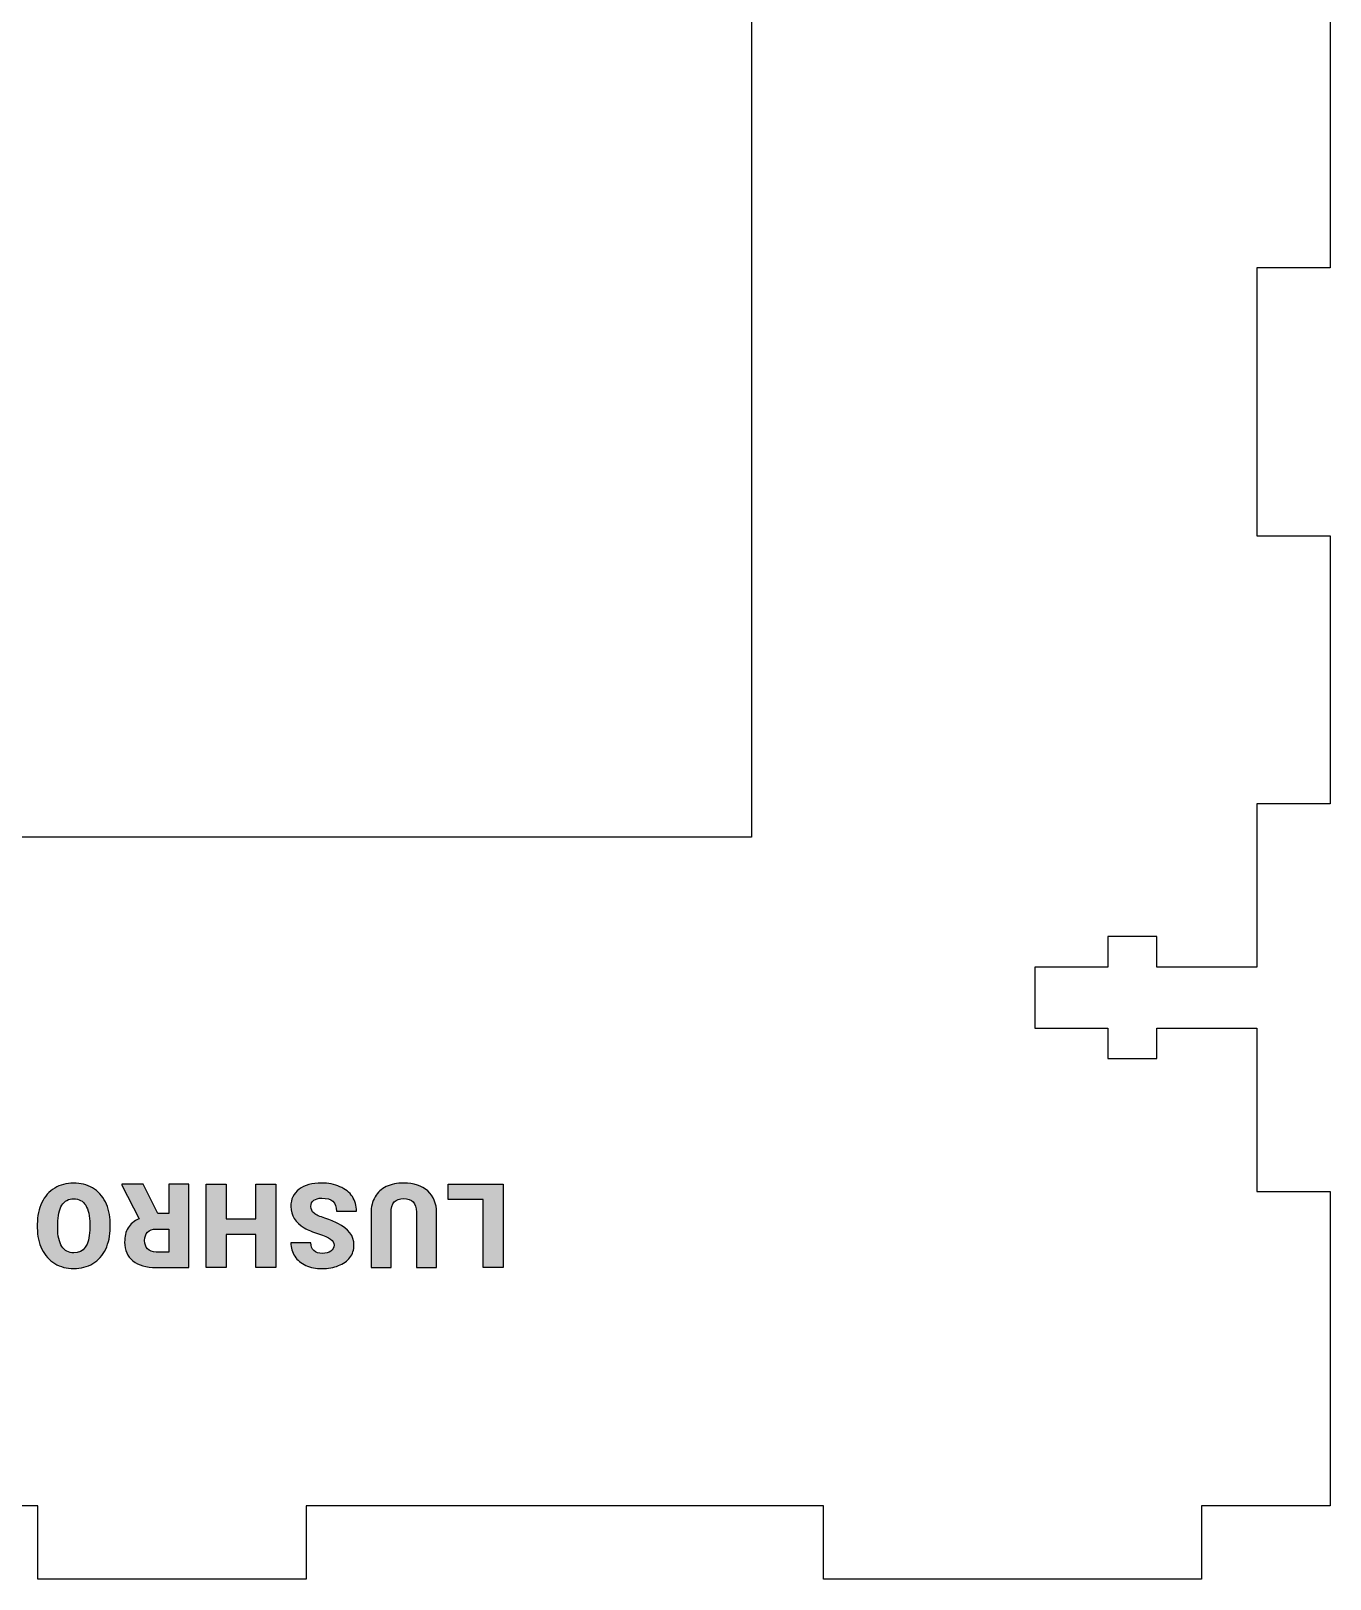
# Model space of a CAD drawing. Header units: millimetres. Extents: x 0 to 730, y -431 to 0.
# Drawn here: x 56.9 to 110.2, y -128.3 to -64.8 of the extents above; entities that cross this region are included whole.
import ezdxf

# ---------------------------------------------------------------- set-up
doc = ezdxf.new("R2010")
doc.units = ezdxf.units.MM
doc.header["$MEASUREMENT"] = 0
doc.layers.add('Laser$Cut', color=5, linetype='Continuous', true_color=0x0000ff)
doc.layers.add('Laser$Etch', color=178, linetype='Continuous', true_color=0x000000)

msp = doc.modelspace()

# ---------------------------------------------------------------- hatches: boundary and pattern name
at = {"layer": 'Laser$Etch', "true_color": 0x000000, "extrusion": (0, 0, -1)}
h = msp.add_hatch(color=178, dxfattribs=at)
h.paths.add_polyline_path([(-57.169, -113.767), (-57.17, -113.705), (-57.172, -113.644), (-57.175, -113.584), (-57.18, -113.524), (-57.187, -113.466), (-57.195, -113.408), (-57.204, -113.352), (-57.215, -113.296), (-57.227, -113.241), (-57.241, -113.187), (-57.256, -113.134), (-57.273, -113.082), (-57.291, -113.031), (-57.311, -112.981), (-57.332, -112.931), (-57.354, -112.883), (-57.378, -112.835), (-57.403, -112.789), (-57.429, -112.745), (-57.457, -112.702), (-57.471, -112.68), (-57.485, -112.66), (-57.5, -112.639), (-57.515, -112.619), (-57.53, -112.599), (-57.546, -112.58), (-57.562, -112.561), (-57.578, -112.542), (-57.595, -112.524), (-57.612, -112.506), (-57.629, -112.488), (-57.647, -112.471), (-57.664, -112.454), (-57.683, -112.438), (-57.701, -112.421), (-57.72, -112.405), (-57.739, -112.39), (-57.758, -112.375), (-57.778, -112.36), (-57.798, -112.345), (-57.818, -112.331), (-57.839, -112.317), (-57.859, -112.304), (-57.881, -112.291), (-57.902, -112.278), (-57.924, -112.265), (-57.945, -112.253), (-57.967, -112.242), (-57.99, -112.231), (-58.012, -112.22), (-58.034, -112.21), (-58.057, -112.2), (-58.08, -112.19), (-58.103, -112.181), (-58.126, -112.172), (-58.15, -112.164), (-58.174, -112.156), (-58.197, -112.149), (-58.221, -112.142), (-58.246, -112.135), (-58.295, -112.123), (-58.344, -112.112), (-58.395, -112.103), (-58.446, -112.096), (-58.498, -112.09), (-58.551, -112.086), (-58.604, -112.084), (-58.658, -112.083), (-58.712, -112.084), (-58.766, -112.086), (-58.818, -112.09), (-58.87, -112.096), (-58.921, -112.103), (-58.971, -112.111), (-59.021, -112.121), (-59.07, -112.133), (-59.118, -112.146), (-59.165, -112.161), (-59.188, -112.169), (-59.211, -112.178), (-59.234, -112.187), (-59.257, -112.196), (-59.28, -112.205), (-59.302, -112.215), (-59.324, -112.226), (-59.346, -112.237), (-59.368, -112.248), (-59.389, -112.259), (-59.411, -112.271), (-59.432, -112.284), (-59.453, -112.296), (-59.474, -112.309), (-59.494, -112.323), (-59.514, -112.336), (-59.534, -112.35), (-59.553, -112.365), (-59.573, -112.38), (-59.592, -112.395), (-59.61, -112.41), (-59.629, -112.426), (-59.647, -112.442), (-59.664, -112.458), (-59.682, -112.475), (-59.699, -112.492), (-59.716, -112.509), (-59.733, -112.527), (-59.749, -112.545), (-59.765, -112.564), (-59.781, -112.582), (-59.796, -112.602), (-59.811, -112.621), (-59.826, -112.641), (-59.855, -112.681), (-59.883, -112.723), (-59.909, -112.766), (-59.934, -112.811), (-59.959, -112.857), (-59.981, -112.904), (-60.003, -112.952), (-60.023, -113.001), (-60.042, -113.05), (-60.059, -113.101), (-60.075, -113.152), (-60.089, -113.204), (-60.103, -113.257), (-60.114, -113.311), (-60.124, -113.366), (-60.133, -113.422), (-60.141, -113.478), (-60.147, -113.536), (-60.152, -113.594), (-60.155, -113.653), (-60.157, -113.713), (-60.157, -113.713), (-60.157, -113.905), (-60.156, -113.968), (-60.154, -114.029), (-60.15, -114.089), (-60.145, -114.149), (-60.139, -114.207), (-60.131, -114.265), (-60.121, -114.322), (-60.111, -114.378), (-60.098, -114.432), (-60.085, -114.486), (-60.07, -114.539), (-60.053, -114.592), (-60.035, -114.643), (-60.016, -114.693), (-59.995, -114.742), (-59.973, -114.791), (-59.949, -114.838), (-59.924, -114.884), (-59.898, -114.928), (-59.885, -114.95), (-59.871, -114.971), (-59.857, -114.993), (-59.842, -115.013), (-59.827, -115.034), (-59.812, -115.054), (-59.797, -115.073), (-59.781, -115.093), (-59.765, -115.112), (-59.749, -115.13), (-59.732, -115.149), (-59.715, -115.167), (-59.698, -115.184), (-59.68, -115.202), (-59.662, -115.219), (-59.644, -115.235), (-59.626, -115.252), (-59.607, -115.268), (-59.588, -115.283), (-59.568, -115.298), (-59.548, -115.313), (-59.528, -115.328), (-59.508, -115.342), (-59.487, -115.356), (-59.466, -115.37), (-59.445, -115.383), (-59.402, -115.408), (-59.38, -115.42), (-59.358, -115.432), (-59.335, -115.443), (-59.313, -115.454), (-59.29, -115.464), (-59.267, -115.474), (-59.244, -115.484), (-59.221, -115.493), (-59.197, -115.502), (-59.174, -115.51), (-59.15, -115.518), (-59.126, -115.526), (-59.102, -115.533), (-59.078, -115.539), (-59.028, -115.552), (-58.978, -115.562), (-58.928, -115.571), (-58.876, -115.579), (-58.824, -115.584), (-58.771, -115.588), (-58.717, -115.591), (-58.663, -115.592), (-58.609, -115.591), (-58.556, -115.588), (-58.503, -115.584), (-58.452, -115.579), (-58.401, -115.571), (-58.351, -115.563), (-58.301, -115.552), (-58.252, -115.54), (-58.228, -115.533), (-58.204, -115.526), (-58.181, -115.519), (-58.157, -115.511), (-58.134, -115.503), (-58.111, -115.494), (-58.088, -115.485), (-58.065, -115.476), (-58.042, -115.466), (-58.02, -115.455), (-57.997, -115.445), (-57.975, -115.434), (-57.953, -115.422), (-57.932, -115.41), (-57.91, -115.398), (-57.889, -115.385), (-57.868, -115.372), (-57.847, -115.359), (-57.826, -115.345), (-57.806, -115.331), (-57.786, -115.316), (-57.767, -115.302), (-57.747, -115.287), (-57.728, -115.271), (-57.709, -115.255), (-57.691, -115.239), (-57.673, -115.223), (-57.655, -115.206), (-57.637, -115.189), (-57.62, -115.171), (-57.603, -115.153), (-57.587, -115.135), (-57.57, -115.117), (-57.554, -115.098), (-57.538, -115.079), (-57.523, -115.059), (-57.508, -115.039), (-57.493, -115.019), (-57.464, -114.977), (-57.436, -114.935), (-57.41, -114.89), (-57.384, -114.845), (-57.36, -114.798), (-57.337, -114.75), (-57.316, -114.701), (-57.296, -114.651), (-57.277, -114.6), (-57.26, -114.549), (-57.245, -114.496), (-57.23, -114.443), (-57.218, -114.389), (-57.207, -114.334), (-57.197, -114.278), (-57.189, -114.221), (-57.182, -114.163), (-57.176, -114.105), (-57.172, -114.045), (-57.17, -113.985), (-57.169, -113.924), (-57.169, -113.924)], flags=0)
h.paths.add_polyline_path([(-58.006, -113.91), (-58.007, -113.973), (-58.009, -114.033), (-58.012, -114.092), (-58.017, -114.149), (-58.023, -114.204), (-58.03, -114.257), (-58.039, -114.308), (-58.049, -114.358), (-58.054, -114.382), (-58.06, -114.405), (-58.066, -114.428), (-58.073, -114.45), (-58.079, -114.472), (-58.087, -114.494), (-58.094, -114.515), (-58.102, -114.536), (-58.11, -114.556), (-58.118, -114.575), (-58.127, -114.594), (-58.136, -114.613), (-58.146, -114.631), (-58.156, -114.649), (-58.166, -114.666), (-58.176, -114.683), (-58.187, -114.699), (-58.198, -114.715), (-58.209, -114.73), (-58.221, -114.745), (-58.233, -114.759), (-58.245, -114.772), (-58.258, -114.786), (-58.27, -114.798), (-58.283, -114.81), (-58.297, -114.822), (-58.31, -114.833), (-58.324, -114.844), (-58.338, -114.854), (-58.353, -114.863), (-58.368, -114.872), (-58.383, -114.881), (-58.398, -114.889), (-58.414, -114.896), (-58.43, -114.903), (-58.446, -114.91), (-58.462, -114.915), (-58.479, -114.921), (-58.496, -114.926), (-58.514, -114.93), (-58.531, -114.934), (-58.549, -114.937), (-58.567, -114.94), (-58.586, -114.942), (-58.605, -114.944), (-58.624, -114.946), (-58.643, -114.946), (-58.663, -114.947), (-58.682, -114.946), (-58.701, -114.946), (-58.72, -114.945), (-58.738, -114.943), (-58.756, -114.941), (-58.774, -114.938), (-58.791, -114.936), (-58.808, -114.932), (-58.825, -114.928), (-58.842, -114.924), (-58.858, -114.919), (-58.874, -114.914), (-58.89, -114.908), (-58.906, -114.902), (-58.921, -114.896), (-58.936, -114.889), (-58.951, -114.881), (-58.965, -114.873), (-58.979, -114.865), (-58.993, -114.856), (-59.006, -114.847), (-59.019, -114.837), (-59.032, -114.827), (-59.045, -114.816), (-59.057, -114.805), (-59.069, -114.793), (-59.081, -114.781), (-59.093, -114.769), (-59.104, -114.756), (-59.115, -114.743), (-59.126, -114.729), (-59.136, -114.714), (-59.146, -114.7), (-59.156, -114.685), (-59.165, -114.669), (-59.175, -114.653), (-59.184, -114.636), (-59.192, -114.619), (-59.201, -114.602), (-59.209, -114.584), (-59.216, -114.565), (-59.224, -114.547), (-59.231, -114.527), (-59.238, -114.508), (-59.245, -114.487), (-59.251, -114.467), (-59.257, -114.446), (-59.263, -114.424), (-59.274, -114.38), (-59.283, -114.334), (-59.292, -114.285), (-59.299, -114.236), (-59.305, -114.184), (-59.31, -114.13), (-59.314, -114.075), (-59.317, -114.018), (-59.317, -114.018), (-59.319, -113.767), (-59.319, -113.705), (-59.317, -113.645), (-59.314, -113.587), (-59.309, -113.531), (-59.303, -113.476), (-59.296, -113.423), (-59.288, -113.372), (-59.278, -113.323), (-59.267, -113.276), (-59.261, -113.253), (-59.254, -113.23), (-59.248, -113.208), (-59.241, -113.187), (-59.233, -113.165), (-59.226, -113.145), (-59.218, -113.124), (-59.21, -113.105), (-59.201, -113.085), (-59.192, -113.066), (-59.183, -113.048), (-59.173, -113.03), (-59.163, -113.012), (-59.153, -112.995), (-59.142, -112.979), (-59.132, -112.963), (-59.12, -112.947), (-59.109, -112.932), (-59.097, -112.918), (-59.085, -112.904), (-59.072, -112.89), (-59.06, -112.877), (-59.047, -112.865), (-59.033, -112.853), (-59.019, -112.842), (-59.005, -112.831), (-58.991, -112.821), (-58.976, -112.811), (-58.961, -112.802), (-58.946, -112.793), (-58.93, -112.785), (-58.914, -112.777), (-58.898, -112.77), (-58.882, -112.764), (-58.865, -112.758), (-58.847, -112.752), (-58.83, -112.747), (-58.812, -112.742), (-58.794, -112.739), (-58.776, -112.735), (-58.757, -112.732), (-58.738, -112.73), (-58.718, -112.728), (-58.698, -112.727), (-58.678, -112.726), (-58.658, -112.726), (-58.639, -112.726), (-58.62, -112.727), (-58.601, -112.728), (-58.582, -112.73), (-58.564, -112.732), (-58.546, -112.735), (-58.528, -112.738), (-58.511, -112.742), (-58.494, -112.747), (-58.477, -112.752), (-58.461, -112.757), (-58.444, -112.763), (-58.428, -112.769), (-58.413, -112.776), (-58.397, -112.784), (-58.382, -112.792), (-58.367, -112.8), (-58.352, -112.81), (-58.338, -112.819), (-58.324, -112.829), (-58.31, -112.84), (-58.297, -112.851), (-58.284, -112.863), (-58.271, -112.875), (-58.258, -112.887), (-58.246, -112.901), (-58.234, -112.914), (-58.222, -112.929), (-58.21, -112.943), (-58.199, -112.959), (-58.188, -112.974), (-58.177, -112.991), (-58.167, -113.007), (-58.157, -113.025), (-58.147, -113.042), (-58.138, -113.061), (-58.129, -113.079), (-58.12, -113.098), (-58.111, -113.118), (-58.103, -113.138), (-58.096, -113.158), (-58.088, -113.179), (-58.081, -113.2), (-58.074, -113.222), (-58.068, -113.244), (-58.061, -113.267), (-58.056, -113.29), (-58.05, -113.314), (-58.04, -113.362), (-58.031, -113.413), (-58.024, -113.465), (-58.018, -113.519), (-58.013, -113.575), (-58.009, -113.632), (-58.007, -113.692), (-58.006, -113.753), (-58.006, -113.753)], flags=0)
h = msp.add_hatch(color=178, dxfattribs=at)
h.paths.add_polyline_path([(-62.117, -113.338), (-62.563, -113.338), (-62.563, -113.338), (-62.563, -112.13), (-62.563, -112.13), (-63.386, -112.13), (-63.386, -112.13), (-63.386, -115.545), (-63.386, -115.545), (-62.042, -115.545), (-61.967, -115.544), (-61.894, -115.54), (-61.824, -115.535), (-61.755, -115.528), (-61.721, -115.523), (-61.688, -115.518), (-61.656, -115.513), (-61.624, -115.507), (-61.592, -115.5), (-61.561, -115.493), (-61.531, -115.485), (-61.501, -115.477), (-61.471, -115.469), (-61.443, -115.459), (-61.414, -115.45), (-61.386, -115.439), (-61.359, -115.429), (-61.332, -115.417), (-61.306, -115.405), (-61.28, -115.393), (-61.255, -115.38), (-61.23, -115.367), (-61.206, -115.353), (-61.182, -115.338), (-61.159, -115.323), (-61.136, -115.308), (-61.114, -115.292), (-61.092, -115.275), (-61.071, -115.258), (-61.051, -115.241), (-61.031, -115.223), (-61.012, -115.204), (-60.994, -115.186), (-60.976, -115.166), (-60.959, -115.147), (-60.943, -115.127), (-60.927, -115.106), (-60.912, -115.085), (-60.897, -115.064), (-60.884, -115.042), (-60.871, -115.02), (-60.858, -114.997), (-60.847, -114.974), (-60.836, -114.95), (-60.825, -114.926), (-60.815, -114.902), (-60.806, -114.877), (-60.798, -114.852), (-60.79, -114.826), (-60.783, -114.8), (-60.777, -114.773), (-60.771, -114.746), (-60.766, -114.718), (-60.762, -114.691), (-60.758, -114.662), (-60.755, -114.633), (-60.753, -114.604), (-60.751, -114.575), (-60.75, -114.544), (-60.75, -114.514), (-60.75, -114.47), (-60.752, -114.427), (-60.755, -114.385), (-60.759, -114.344), (-60.764, -114.303), (-60.77, -114.264), (-60.777, -114.226), (-60.786, -114.188), (-60.791, -114.17), (-60.796, -114.152), (-60.801, -114.134), (-60.806, -114.116), (-60.812, -114.099), (-60.818, -114.082), (-60.824, -114.065), (-60.831, -114.048), (-60.838, -114.032), (-60.845, -114.016), (-60.853, -114), (-60.86, -113.984), (-60.868, -113.969), (-60.877, -113.953), (-60.885, -113.938), (-60.894, -113.924), (-60.903, -113.909), (-60.913, -113.895), (-60.923, -113.88), (-60.933, -113.866), (-60.943, -113.853), (-60.954, -113.839), (-60.965, -113.825), (-60.976, -113.812), (-60.988, -113.799), (-61, -113.786), (-61.013, -113.773), (-61.025, -113.76), (-61.038, -113.748), (-61.052, -113.736), (-61.065, -113.723), (-61.079, -113.711), (-61.093, -113.7), (-61.108, -113.688), (-61.123, -113.677), (-61.138, -113.665), (-61.17, -113.643), (-61.202, -113.622), (-61.236, -113.602), (-61.271, -113.582), (-61.308, -113.562), (-61.346, -113.544), (-61.346, -113.544), (-60.633, -112.165), (-60.633, -112.165), (-60.633, -112.13), (-60.633, -112.13), (-61.514, -112.13), (-61.514, -112.13)], flags=0)
h.paths.add_polyline_path([(-62.563, -113.971), (-62.042, -113.971), (-62.013, -113.971), (-61.999, -113.972), (-61.985, -113.973), (-61.972, -113.974), (-61.958, -113.975), (-61.945, -113.977), (-61.932, -113.979), (-61.919, -113.981), (-61.907, -113.983), (-61.895, -113.986), (-61.883, -113.988), (-61.871, -113.991), (-61.859, -113.995), (-61.848, -113.998), (-61.837, -114.002), (-61.826, -114.006), (-61.815, -114.01), (-61.805, -114.015), (-61.794, -114.019), (-61.784, -114.024), (-61.775, -114.029), (-61.765, -114.035), (-61.756, -114.04), (-61.747, -114.046), (-61.738, -114.052), (-61.729, -114.059), (-61.721, -114.065), (-61.712, -114.072), (-61.704, -114.079), (-61.697, -114.087), (-61.689, -114.094), (-61.682, -114.102), (-61.675, -114.11), (-61.668, -114.118), (-61.661, -114.127), (-61.655, -114.135), (-61.649, -114.144), (-61.643, -114.153), (-61.637, -114.162), (-61.632, -114.172), (-61.627, -114.181), (-61.622, -114.191), (-61.617, -114.201), (-61.612, -114.211), (-61.608, -114.221), (-61.604, -114.232), (-61.6, -114.242), (-61.597, -114.253), (-61.593, -114.264), (-61.59, -114.275), (-61.587, -114.287), (-61.585, -114.298), (-61.582, -114.31), (-61.58, -114.322), (-61.578, -114.334), (-61.576, -114.347), (-61.575, -114.359), (-61.574, -114.372), (-61.573, -114.385), (-61.572, -114.398), (-61.571, -114.412), (-61.571, -114.439), (-61.571, -114.466), (-61.572, -114.479), (-61.573, -114.493), (-61.574, -114.506), (-61.575, -114.518), (-61.576, -114.531), (-61.578, -114.543), (-61.58, -114.556), (-61.582, -114.568), (-61.585, -114.58), (-61.588, -114.591), (-61.59, -114.603), (-61.594, -114.614), (-61.597, -114.625), (-61.601, -114.636), (-61.604, -114.647), (-61.609, -114.657), (-61.613, -114.668), (-61.617, -114.678), (-61.622, -114.688), (-61.627, -114.698), (-61.633, -114.707), (-61.638, -114.717), (-61.644, -114.726), (-61.65, -114.735), (-61.656, -114.744), (-61.662, -114.753), (-61.669, -114.761), (-61.676, -114.77), (-61.683, -114.778), (-61.69, -114.786), (-61.698, -114.793), (-61.706, -114.801), (-61.714, -114.808), (-61.722, -114.815), (-61.73, -114.822), (-61.739, -114.828), (-61.748, -114.835), (-61.757, -114.841), (-61.767, -114.846), (-61.776, -114.852), (-61.786, -114.857), (-61.796, -114.862), (-61.806, -114.867), (-61.817, -114.872), (-61.827, -114.876), (-61.838, -114.88), (-61.849, -114.884), (-61.861, -114.887), (-61.872, -114.891), (-61.884, -114.894), (-61.896, -114.897), (-61.908, -114.899), (-61.92, -114.901), (-61.933, -114.904), (-61.946, -114.905), (-61.959, -114.907), (-61.972, -114.908), (-61.986, -114.909), (-62, -114.91), (-62.014, -114.911), (-62.028, -114.911), (-62.042, -114.911), (-62.042, -114.911), (-62.563, -114.911), (-62.563, -114.911)], flags=0)
for points in [[(-64.099, -112.13), (-64.917, -112.13), (-64.917, -113.556), (-66.13, -113.556), (-66.13, -112.13), (-66.953, -112.13), (-66.953, -115.545), (-66.13, -115.545), (-66.13, -114.189), (-64.917, -114.189), (-64.917, -115.545), (-64.099, -115.545)], [(-68.391, -113.038), (-68.391, -113.049), (-68.391, -113.06), (-68.392, -113.071), (-68.393, -113.081), (-68.394, -113.092), (-68.395, -113.103), (-68.397, -113.113), (-68.399, -113.123), (-68.401, -113.133), (-68.403, -113.143), (-68.406, -113.152), (-68.409, -113.162), (-68.412, -113.171), (-68.415, -113.18), (-68.419, -113.189), (-68.423, -113.198), (-68.427, -113.207), (-68.431, -113.216), (-68.436, -113.224), (-68.441, -113.232), (-68.446, -113.24), (-68.451, -113.248), (-68.457, -113.256), (-68.463, -113.264), (-68.469, -113.271), (-68.475, -113.278), (-68.482, -113.286), (-68.489, -113.293), (-68.496, -113.299), (-68.503, -113.306), (-68.511, -113.313), (-68.518, -113.319), (-68.527, -113.325), (-68.535, -113.332), (-68.544, -113.338), (-68.553, -113.344), (-68.573, -113.357), (-68.594, -113.37), (-68.617, -113.383), (-68.642, -113.396), (-68.667, -113.409), (-68.695, -113.422), (-68.723, -113.435), (-68.754, -113.448), (-68.819, -113.474), (-68.89, -113.501), (-68.968, -113.528), (-69.121, -113.581), (-69.26, -113.634), (-69.323, -113.66), (-69.384, -113.686), (-69.44, -113.711), (-69.493, -113.736), (-69.534, -113.757), (-69.573, -113.778), (-69.612, -113.8), (-69.649, -113.822), (-69.684, -113.844), (-69.719, -113.867), (-69.752, -113.891), (-69.783, -113.915), (-69.814, -113.939), (-69.843, -113.964), (-69.871, -113.989), (-69.897, -114.015), (-69.923, -114.042), (-69.935, -114.055), (-69.947, -114.068), (-69.958, -114.082), (-69.969, -114.096), (-69.98, -114.11), (-69.991, -114.123), (-70.001, -114.138), (-70.011, -114.152), (-70.02, -114.166), (-70.03, -114.18), (-70.039, -114.195), (-70.047, -114.21), (-70.055, -114.224), (-70.063, -114.239), (-70.071, -114.254), (-70.078, -114.269), (-70.085, -114.285), (-70.092, -114.3), (-70.098, -114.315), (-70.104, -114.331), (-70.11, -114.347), (-70.115, -114.363), (-70.12, -114.379), (-70.125, -114.395), (-70.129, -114.411), (-70.133, -114.427), (-70.137, -114.444), (-70.14, -114.46), (-70.144, -114.477), (-70.146, -114.494), (-70.149, -114.511), (-70.151, -114.528), (-70.153, -114.545), (-70.154, -114.562), (-70.155, -114.579), (-70.156, -114.597), (-70.157, -114.615), (-70.157, -114.632), (-70.157, -114.65), (-70.156, -114.668), (-70.155, -114.685), (-70.154, -114.702), (-70.153, -114.719), (-70.151, -114.736), (-70.149, -114.753), (-70.146, -114.77), (-70.144, -114.787), (-70.141, -114.803), (-70.137, -114.82), (-70.133, -114.836), (-70.129, -114.852), (-70.125, -114.868), (-70.12, -114.884), (-70.115, -114.9), (-70.11, -114.915), (-70.104, -114.931), (-70.098, -114.946), (-70.092, -114.961), (-70.085, -114.976), (-70.079, -114.991), (-70.071, -115.006), (-70.064, -115.021), (-70.056, -115.035), (-70.048, -115.049), (-70.039, -115.064), (-70.03, -115.078), (-70.021, -115.092), (-70.011, -115.106), (-70.001, -115.119), (-69.991, -115.133), (-69.981, -115.147), (-69.97, -115.16), (-69.959, -115.173), (-69.948, -115.186), (-69.936, -115.199), (-69.924, -115.211), (-69.912, -115.223), (-69.9, -115.236), (-69.887, -115.248), (-69.875, -115.259), (-69.861, -115.271), (-69.848, -115.282), (-69.834, -115.294), (-69.82, -115.305), (-69.792, -115.326), (-69.762, -115.347), (-69.731, -115.367), (-69.699, -115.386), (-69.666, -115.404), (-69.632, -115.422), (-69.597, -115.439), (-69.561, -115.455), (-69.523, -115.471), (-69.485, -115.485), (-69.447, -115.499), (-69.407, -115.512), (-69.367, -115.524), (-69.327, -115.535), (-69.286, -115.544), (-69.244, -115.553), (-69.202, -115.561), (-69.159, -115.569), (-69.116, -115.575), (-69.072, -115.58), (-69.027, -115.584), (-68.982, -115.587), (-68.936, -115.59), (-68.89, -115.591), (-68.843, -115.592), (-68.798, -115.591), (-68.752, -115.59), (-68.708, -115.587), (-68.664, -115.583), (-68.621, -115.579), (-68.578, -115.573), (-68.536, -115.566), (-68.494, -115.559), (-68.453, -115.55), (-68.413, -115.54), (-68.373, -115.53), (-68.334, -115.518), (-68.295, -115.505), (-68.257, -115.491), (-68.22, -115.476), (-68.183, -115.46), (-68.147, -115.443), (-68.112, -115.426), (-68.078, -115.407), (-68.045, -115.388), (-68.013, -115.367), (-67.982, -115.346), (-67.967, -115.335), (-67.953, -115.324), (-67.938, -115.313), (-67.924, -115.301), (-67.91, -115.289), (-67.896, -115.277), (-67.882, -115.265), (-67.869, -115.253), (-67.856, -115.24), (-67.843, -115.227), (-67.831, -115.214), (-67.818, -115.201), (-67.806, -115.187), (-67.795, -115.173), (-67.783, -115.159), (-67.772, -115.145), (-67.761, -115.131), (-67.75, -115.116), (-67.74, -115.101), (-67.729, -115.086), (-67.719, -115.071), (-67.71, -115.056), (-67.7, -115.04), (-67.691, -115.024), (-67.683, -115.009), (-67.674, -114.993), (-67.666, -114.977), (-67.658, -114.96), (-67.651, -114.944), (-67.644, -114.928), (-67.637, -114.911), (-67.631, -114.894), (-67.624, -114.878), (-67.619, -114.861), (-67.613, -114.843), (-67.608, -114.826), (-67.603, -114.809), (-67.598, -114.791), (-67.594, -114.774), (-67.59, -114.756), (-67.587, -114.738), (-67.583, -114.72), (-67.58, -114.702), (-67.578, -114.683), (-67.575, -114.665), (-67.573, -114.646), (-67.57, -114.608), (-67.568, -114.57), (-67.567, -114.532), (-67.567, -114.532), (-68.388, -114.532), (-68.388, -114.544), (-68.389, -114.557), (-68.389, -114.57), (-68.39, -114.582), (-68.391, -114.595), (-68.393, -114.607), (-68.394, -114.618), (-68.396, -114.63), (-68.398, -114.642), (-68.401, -114.653), (-68.403, -114.664), (-68.406, -114.675), (-68.409, -114.686), (-68.413, -114.696), (-68.416, -114.707), (-68.42, -114.717), (-68.424, -114.727), (-68.429, -114.737), (-68.433, -114.746), (-68.438, -114.756), (-68.443, -114.765), (-68.449, -114.774), (-68.454, -114.783), (-68.46, -114.792), (-68.466, -114.8), (-68.473, -114.809), (-68.479, -114.817), (-68.486, -114.825), (-68.493, -114.833), (-68.501, -114.84), (-68.508, -114.848), (-68.516, -114.855), (-68.524, -114.862), (-68.532, -114.869), (-68.541, -114.876), (-68.549, -114.882), (-68.558, -114.888), (-68.567, -114.894), (-68.576, -114.9), (-68.586, -114.905), (-68.595, -114.911), (-68.605, -114.916), (-68.615, -114.921), (-68.625, -114.925), (-68.635, -114.93), (-68.645, -114.934), (-68.656, -114.938), (-68.666, -114.941), (-68.677, -114.945), (-68.688, -114.948), (-68.7, -114.951), (-68.711, -114.954), (-68.723, -114.957), (-68.735, -114.959), (-68.746, -114.961), (-68.759, -114.963), (-68.771, -114.965), (-68.783, -114.966), (-68.796, -114.967), (-68.809, -114.968), (-68.822, -114.969), (-68.835, -114.97), (-68.862, -114.97), (-68.889, -114.97), (-68.916, -114.969), (-68.942, -114.967), (-68.967, -114.964), (-68.991, -114.961), (-69.003, -114.959), (-69.014, -114.956), (-69.026, -114.954), (-69.037, -114.951), (-69.048, -114.949), (-69.059, -114.946), (-69.07, -114.943), (-69.081, -114.939), (-69.091, -114.936), (-69.101, -114.932), (-69.112, -114.928), (-69.121, -114.924), (-69.131, -114.92), (-69.141, -114.915), (-69.15, -114.911), (-69.159, -114.906), (-69.168, -114.901), (-69.177, -114.896), (-69.186, -114.89), (-69.194, -114.885), (-69.202, -114.879), (-69.21, -114.873), (-69.218, -114.867), (-69.226, -114.86), (-69.233, -114.854), (-69.24, -114.848), (-69.247, -114.841), (-69.254, -114.834), (-69.26, -114.828), (-69.266, -114.821), (-69.272, -114.814), (-69.278, -114.807), (-69.283, -114.8), (-69.288, -114.792), (-69.293, -114.785), (-69.298, -114.778), (-69.302, -114.77), (-69.306, -114.762), (-69.31, -114.755), (-69.314, -114.747), (-69.317, -114.739), (-69.32, -114.731), (-69.323, -114.722), (-69.326, -114.714), (-69.328, -114.706), (-69.33, -114.697), (-69.332, -114.689), (-69.334, -114.68), (-69.335, -114.671), (-69.336, -114.662), (-69.337, -114.653), (-69.338, -114.644), (-69.338, -114.635), (-69.338, -114.625), (-69.338, -114.617), (-69.338, -114.609), (-69.337, -114.601), (-69.336, -114.593), (-69.335, -114.585), (-69.333, -114.577), (-69.331, -114.569), (-69.329, -114.561), (-69.327, -114.553), (-69.324, -114.546), (-69.322, -114.538), (-69.318, -114.53), (-69.315, -114.523), (-69.311, -114.515), (-69.307, -114.508), (-69.303, -114.5), (-69.298, -114.493), (-69.294, -114.485), (-69.289, -114.478), (-69.283, -114.471), (-69.278, -114.464), (-69.272, -114.456), (-69.265, -114.449), (-69.259, -114.442), (-69.252, -114.435), (-69.245, -114.428), (-69.238, -114.421), (-69.23, -114.414), (-69.223, -114.408), (-69.214, -114.401), (-69.206, -114.394), (-69.197, -114.387), (-69.188, -114.381), (-69.179, -114.374), (-69.169, -114.367), (-69.159, -114.361), (-69.137, -114.347), (-69.114, -114.334), (-69.089, -114.32), (-69.062, -114.306), (-69.033, -114.293), (-69.003, -114.279), (-68.938, -114.251), (-68.866, -114.223), (-68.788, -114.195), (-68.703, -114.167), (-68.616, -114.138), (-68.533, -114.109), (-68.455, -114.079), (-68.38, -114.049), (-68.309, -114.018), (-68.243, -113.986), (-68.18, -113.954), (-68.15, -113.938), (-68.121, -113.922), (-68.087, -113.902), (-68.054, -113.881), (-68.022, -113.86), (-67.991, -113.838), (-67.962, -113.816), (-67.933, -113.794), (-67.905, -113.771), (-67.879, -113.747), (-67.853, -113.723), (-67.829, -113.699), (-67.806, -113.674), (-67.784, -113.649), (-67.763, -113.623), (-67.743, -113.597), (-67.733, -113.583), (-67.724, -113.57), (-67.715, -113.556), (-67.706, -113.542), (-67.697, -113.529), (-67.689, -113.515), (-67.681, -113.501), (-67.673, -113.487), (-67.666, -113.472), (-67.659, -113.458), (-67.652, -113.443), (-67.645, -113.429), (-67.639, -113.414), (-67.633, -113.399), (-67.627, -113.384), (-67.622, -113.369), (-67.616, -113.354), (-67.611, -113.339), (-67.607, -113.323), (-67.602, -113.307), (-67.598, -113.292), (-67.594, -113.276), (-67.59, -113.26), (-67.587, -113.244), (-67.581, -113.212), (-67.576, -113.179), (-67.572, -113.145), (-67.57, -113.111), (-67.568, -113.077), (-67.567, -113.042), (-67.568, -113.014), (-67.569, -112.987), (-67.57, -112.96), (-67.573, -112.933), (-67.576, -112.907), (-67.579, -112.881), (-67.584, -112.855), (-67.589, -112.83), (-67.594, -112.806), (-67.6, -112.781), (-67.607, -112.757), (-67.615, -112.733), (-67.623, -112.71), (-67.632, -112.687), (-67.642, -112.665), (-67.652, -112.642), (-67.663, -112.621), (-67.674, -112.599), (-67.687, -112.578), (-67.699, -112.557), (-67.713, -112.537), (-67.727, -112.517), (-67.742, -112.498), (-67.757, -112.479), (-67.774, -112.46), (-67.79, -112.441), (-67.808, -112.423), (-67.826, -112.406), (-67.845, -112.388), (-67.864, -112.371), (-67.884, -112.355), (-67.905, -112.339), (-67.927, -112.323), (-67.948, -112.308), (-67.971, -112.293), (-67.994, -112.279), (-68.017, -112.265), (-68.041, -112.252), (-68.065, -112.239), (-68.09, -112.227), (-68.115, -112.215), (-68.141, -112.204), (-68.167, -112.193), (-68.194, -112.183), (-68.221, -112.173), (-68.249, -112.164), (-68.277, -112.155), (-68.306, -112.147), (-68.335, -112.139), (-68.365, -112.132), (-68.395, -112.125), (-68.425, -112.119), (-68.457, -112.113), (-68.488, -112.108), (-68.553, -112.099), (-68.62, -112.092), (-68.688, -112.087), (-68.759, -112.084), (-68.832, -112.083), (-68.883, -112.084), (-68.934, -112.085), (-68.984, -112.088), (-69.034, -112.092), (-69.083, -112.098), (-69.132, -112.104), (-69.18, -112.112), (-69.227, -112.12), (-69.274, -112.13), (-69.32, -112.141), (-69.365, -112.153), (-69.41, -112.167), (-69.454, -112.181), (-69.498, -112.197), (-69.541, -112.214), (-69.583, -112.232), (-69.625, -112.251), (-69.665, -112.271), (-69.704, -112.292), (-69.741, -112.313), (-69.777, -112.336), (-69.812, -112.359), (-69.829, -112.371), (-69.846, -112.383), (-69.862, -112.396), (-69.878, -112.409), (-69.894, -112.421), (-69.909, -112.434), (-69.924, -112.448), (-69.939, -112.461), (-69.953, -112.475), (-69.967, -112.489), (-69.981, -112.503), (-69.994, -112.517), (-70.008, -112.532), (-70.02, -112.547), (-70.033, -112.562), (-70.045, -112.577), (-70.056, -112.592), (-70.068, -112.608), (-70.079, -112.624), (-70.09, -112.64), (-70.1, -112.656), (-70.11, -112.673), (-70.12, -112.689), (-70.13, -112.706), (-70.139, -112.723), (-70.148, -112.74), (-70.156, -112.757), (-70.164, -112.775), (-70.172, -112.792), (-70.179, -112.81), (-70.187, -112.828), (-70.193, -112.845), (-70.2, -112.864), (-70.206, -112.882), (-70.212, -112.9), (-70.217, -112.919), (-70.222, -112.938), (-70.227, -112.956), (-70.232, -112.975), (-70.236, -112.995), (-70.24, -113.014), (-70.243, -113.034), (-70.246, -113.053), (-70.249, -113.073), (-70.254, -113.113), (-70.257, -113.154), (-70.259, -113.195), (-70.26, -113.237), (-70.26, -113.237), (-69.434, -113.237), (-69.434, -113.203), (-69.433, -113.187), (-69.432, -113.171), (-69.431, -113.155), (-69.429, -113.139), (-69.428, -113.124), (-69.425, -113.109), (-69.423, -113.094), (-69.42, -113.079), (-69.418, -113.065), (-69.414, -113.051), (-69.411, -113.038), (-69.407, -113.024), (-69.403, -113.011), (-69.399, -112.999), (-69.394, -112.986), (-69.389, -112.974), (-69.384, -112.962), (-69.379, -112.95), (-69.373, -112.939), (-69.367, -112.928), (-69.361, -112.917), (-69.354, -112.906), (-69.348, -112.896), (-69.341, -112.886), (-69.333, -112.877), (-69.326, -112.867), (-69.318, -112.858), (-69.31, -112.849), (-69.301, -112.841), (-69.292, -112.832), (-69.283, -112.824), (-69.274, -112.817), (-69.264, -112.809), (-69.254, -112.802), (-69.244, -112.795), (-69.233, -112.788), (-69.222, -112.782), (-69.21, -112.775), (-69.199, -112.769), (-69.186, -112.764), (-69.174, -112.758), (-69.161, -112.753), (-69.148, -112.748), (-69.134, -112.743), (-69.121, -112.739), (-69.106, -112.735), (-69.092, -112.731), (-69.077, -112.727), (-69.062, -112.724), (-69.046, -112.72), (-69.03, -112.718), (-69.014, -112.715), (-68.997, -112.712), (-68.98, -112.71), (-68.945, -112.707), (-68.909, -112.704), (-68.871, -112.703), (-68.832, -112.702), (-68.806, -112.703), (-68.782, -112.704), (-68.758, -112.705), (-68.735, -112.708), (-68.712, -112.711), (-68.701, -112.713), (-68.691, -112.715), (-68.68, -112.717), (-68.669, -112.719), (-68.659, -112.721), (-68.649, -112.724), (-68.639, -112.727), (-68.629, -112.73), (-68.619, -112.733), (-68.61, -112.737), (-68.601, -112.74), (-68.592, -112.744), (-68.583, -112.748), (-68.574, -112.752), (-68.565, -112.756), (-68.557, -112.76), (-68.548, -112.765), (-68.54, -112.77), (-68.532, -112.774), (-68.524, -112.779), (-68.517, -112.785), (-68.509, -112.79), (-68.502, -112.796), (-68.495, -112.801), (-68.488, -112.807), (-68.481, -112.813), (-68.475, -112.819), (-68.469, -112.826), (-68.463, -112.832), (-68.457, -112.839), (-68.452, -112.845), (-68.447, -112.852), (-68.442, -112.859), (-68.437, -112.866), (-68.432, -112.873), (-68.428, -112.881), (-68.424, -112.888), (-68.42, -112.896), (-68.417, -112.904), (-68.413, -112.912), (-68.41, -112.92), (-68.407, -112.928), (-68.405, -112.936), (-68.402, -112.945), (-68.4, -112.954), (-68.398, -112.962), (-68.396, -112.971), (-68.395, -112.98), (-68.394, -112.989), (-68.392, -112.999), (-68.392, -113.008), (-68.391, -113.018), (-68.391, -113.028)], [(-70.858, -115.545), (-70.858, -113.31), (-70.858, -113.263), (-70.86, -113.216), (-70.863, -113.171), (-70.868, -113.126), (-70.873, -113.082), (-70.88, -113.039), (-70.889, -112.997), (-70.898, -112.955), (-70.909, -112.914), (-70.921, -112.875), (-70.927, -112.855), (-70.934, -112.835), (-70.941, -112.816), (-70.949, -112.797), (-70.956, -112.778), (-70.965, -112.76), (-70.973, -112.741), (-70.982, -112.723), (-70.991, -112.705), (-71, -112.687), (-71.01, -112.669), (-71.02, -112.652), (-71.03, -112.635), (-71.04, -112.618), (-71.051, -112.601), (-71.062, -112.584), (-71.074, -112.568), (-71.085, -112.552), (-71.097, -112.537), (-71.109, -112.521), (-71.122, -112.506), (-71.134, -112.491), (-71.147, -112.476), (-71.161, -112.462), (-71.174, -112.448), (-71.188, -112.434), (-71.202, -112.42), (-71.217, -112.407), (-71.231, -112.394), (-71.246, -112.381), (-71.261, -112.368), (-71.277, -112.356), (-71.293, -112.344), (-71.309, -112.332), (-71.325, -112.321), (-71.341, -112.309), (-71.358, -112.298), (-71.375, -112.288), (-71.393, -112.277), (-71.41, -112.267), (-71.447, -112.247), (-71.484, -112.228), (-71.522, -112.211), (-71.561, -112.194), (-71.601, -112.179), (-71.642, -112.165), (-71.684, -112.152), (-71.726, -112.14), (-71.77, -112.129), (-71.814, -112.119), (-71.859, -112.111), (-71.905, -112.103), (-71.952, -112.097), (-72, -112.092), (-72.048, -112.088), (-72.098, -112.085), (-72.148, -112.084), (-72.199, -112.083), (-72.276, -112.084), (-72.314, -112.086), (-72.351, -112.088), (-72.388, -112.091), (-72.424, -112.094), (-72.459, -112.098), (-72.495, -112.103), (-72.529, -112.109), (-72.563, -112.115), (-72.597, -112.121), (-72.63, -112.129), (-72.662, -112.136), (-72.694, -112.145), (-72.726, -112.154), (-72.757, -112.164), (-72.787, -112.174), (-72.817, -112.185), (-72.847, -112.197), (-72.875, -112.209), (-72.904, -112.222), (-72.932, -112.236), (-72.959, -112.25), (-72.986, -112.265), (-73.012, -112.281), (-73.038, -112.297), (-73.063, -112.313), (-73.088, -112.331), (-73.112, -112.349), (-73.136, -112.367), (-73.159, -112.387), (-73.182, -112.407), (-73.204, -112.427), (-73.225, -112.448), (-73.246, -112.469), (-73.266, -112.491), (-73.285, -112.514), (-73.304, -112.536), (-73.322, -112.56), (-73.339, -112.583), (-73.356, -112.608), (-73.372, -112.632), (-73.387, -112.657), (-73.402, -112.683), (-73.415, -112.709), (-73.429, -112.736), (-73.441, -112.763), (-73.453, -112.79), (-73.464, -112.818), (-73.474, -112.846), (-73.484, -112.875), (-73.493, -112.905), (-73.501, -112.934), (-73.509, -112.965), (-73.516, -112.995), (-73.522, -113.027), (-73.528, -113.058), (-73.533, -113.091), (-73.537, -113.123), (-73.54, -113.156), (-73.543, -113.19), (-73.545, -113.224), (-73.547, -113.258), (-73.548, -113.293), (-73.548, -113.293), (-73.548, -115.545), (-73.548, -115.545), (-72.72, -115.545), (-72.72, -115.545), (-72.72, -113.277), (-72.718, -113.242), (-72.716, -113.209), (-72.713, -113.177), (-72.711, -113.161), (-72.709, -113.145), (-72.706, -113.13), (-72.703, -113.115), (-72.7, -113.101), (-72.697, -113.086), (-72.694, -113.072), (-72.69, -113.058), (-72.686, -113.045), (-72.682, -113.032), (-72.678, -113.019), (-72.673, -113.006), (-72.668, -112.993), (-72.663, -112.981), (-72.658, -112.969), (-72.652, -112.958), (-72.646, -112.946), (-72.64, -112.935), (-72.634, -112.924), (-72.627, -112.914), (-72.62, -112.904), (-72.613, -112.894), (-72.606, -112.884), (-72.598, -112.874), (-72.591, -112.865), (-72.583, -112.856), (-72.574, -112.848), (-72.566, -112.839), (-72.557, -112.831), (-72.548, -112.824), (-72.539, -112.816), (-72.53, -112.809), (-72.52, -112.802), (-72.51, -112.795), (-72.5, -112.789), (-72.489, -112.782), (-72.479, -112.777), (-72.468, -112.771), (-72.457, -112.766), (-72.445, -112.761), (-72.434, -112.756), (-72.422, -112.751), (-72.41, -112.747), (-72.397, -112.743), (-72.385, -112.739), (-72.372, -112.736), (-72.359, -112.733), (-72.345, -112.73), (-72.332, -112.727), (-72.318, -112.725), (-72.304, -112.723), (-72.29, -112.721), (-72.275, -112.72), (-72.261, -112.718), (-72.246, -112.717), (-72.23, -112.717), (-72.215, -112.716), (-72.199, -112.716), (-72.183, -112.716), (-72.168, -112.717), (-72.152, -112.717), (-72.137, -112.718), (-72.122, -112.72), (-72.108, -112.721), (-72.093, -112.723), (-72.079, -112.725), (-72.065, -112.727), (-72.052, -112.73), (-72.038, -112.733), (-72.025, -112.736), (-72.012, -112.739), (-71.999, -112.743), (-71.987, -112.747), (-71.975, -112.751), (-71.963, -112.756), (-71.951, -112.761), (-71.939, -112.766), (-71.928, -112.771), (-71.917, -112.777), (-71.906, -112.783), (-71.896, -112.789), (-71.886, -112.795), (-71.876, -112.802), (-71.866, -112.809), (-71.856, -112.816), (-71.847, -112.824), (-71.838, -112.832), (-71.829, -112.84), (-71.821, -112.848), (-71.812, -112.857), (-71.804, -112.866), (-71.796, -112.875), (-71.789, -112.885), (-71.781, -112.895), (-71.774, -112.905), (-71.768, -112.916), (-71.761, -112.927), (-71.755, -112.938), (-71.749, -112.95), (-71.743, -112.962), (-71.737, -112.974), (-71.732, -112.987), (-71.727, -113), (-71.722, -113.014), (-71.718, -113.028), (-71.714, -113.042), (-71.71, -113.056), (-71.706, -113.071), (-71.703, -113.086), (-71.699, -113.102), (-71.696, -113.117), (-71.694, -113.134), (-71.691, -113.15), (-71.689, -113.167), (-71.686, -113.202), (-71.683, -113.238), (-71.681, -113.275), (-71.681, -113.314), (-71.681, -113.314), (-71.681, -115.545), (-71.681, -115.545)]]:
    msp.add_hatch(color=178, dxfattribs=at).paths.add_polyline_path(points, flags=0)
at = {"layer": 'Laser$Etch', "true_color": 0x000000}
msp.add_hatch(color=178, dxfattribs=at).paths.add_polyline_path([(75.452, -112.763), (74.019, -112.763), (74.019, -112.13), (76.275, -112.13), (76.275, -115.545), (75.452, -115.545)], flags=0)

# ---------------------------------------------------------------- linework, layer by layer
at = {"layer": 'Laser$Cut'}
for p, q in [((110.191, -63.528), (110.191, -74.528)), ((110.191, -74.528), (107.191, -74.528)), ((107.191, -74.528), (107.191, -85.528)), ((107.191, -85.528), (110.191, -85.528)), ((110.191, -85.528), (110.191, -96.528)), ((110.191, -96.528), (107.191, -96.528)), ((107.191, -96.528), (107.191, -96.528)), ((107.191, -96.528), (107.191, -103.223)), ((103.09, -101.973), (101.071, -101.973)), ((101.071, -101.973), (101.071, -103.223)), ((103.09, -103.223), (103.09, -101.973)), ((101.071, -103.223), (98.09, -103.223)), ((98.09, -103.223), (98.09, -105.723)), ((107.19, -103.223), (103.09, -103.223)), ((107.191, -103.223), (107.19, -103.223)), ((98.09, -105.723), (101.071, -105.723)), ((101.071, -105.723), (101.071, -106.973)), ((103.09, -106.973), (103.09, -105.723)), ((103.09, -105.723), (107.19, -105.723)), ((107.191, -105.723), (107.191, -112.428)), ((101.071, -106.973), (103.09, -106.973)), ((107.191, -112.428), (107.191, -112.428)), ((107.191, -112.428), (110.191, -112.428)), ((110.191, -112.428), (110.191, -125.328)), ((57.191, -125.328), (35.961, -125.328)), ((57.191, -128.328), (57.191, -125.328)), ((89.422, -125.328), (68.191, -125.328)), ((68.191, -125.328), (68.191, -128.328)), ((89.422, -128.328), (89.422, -125.328)), ((110.191, -125.328), (104.922, -125.328)), ((104.922, -125.328), (104.922, -128.328)), ((68.191, -128.328), (57.191, -128.328)), ((98.485, -128.328), (89.422, -128.328)), ((104.922, -128.328), (98.485, -128.328))]:
    msp.add_line(p, q, dxfattribs=at)
for points in [[(86.462, -19.887), (86.462, -26.969), (86.462, -40.241), (86.462, -58.887), (86.462, -77.533), (86.462, -90.805), (86.462, -97.887)], [(107.19, -105.723), (107.19, -105.723), (107.191, -105.723), (107.191, -105.723)]]:
    msp.add_open_spline(points, degree=3, dxfattribs=at)
msp.add_open_spline([(86.462, -97.887), (77.128, -97.887), (66.47, -97.887), (53.624, -97.887), (48.197, -97.887), (43.771, -97.887), (40.399, -97.887), (37.622, -97.887), (35.961, -97.887), (35.462, -97.887)], degree=3, knots=[3.9410237, 3.9410237, 3.9410237, 3.9410237, 4.4410237, 4.5660237, 4.6910237, 4.7535237, 4.8160237, 4.8785237, 4.9053032, 4.9053032, 4.9053032, 4.9053032], dxfattribs=at)
at = {"layer": 'Laser$Etch', "color": 178, "true_color": 0x000000}
for points in [[(64.099, -112.13), (64.917, -112.13), (64.917, -113.556), (66.13, -113.556), (66.13, -112.13), (66.953, -112.13), (66.953, -115.545), (66.13, -115.545), (66.13, -114.189), (64.917, -114.189), (64.917, -115.545), (64.099, -115.545)], [(75.452, -112.763), (74.019, -112.763), (74.019, -112.13), (76.275, -112.13), (76.275, -115.545), (75.452, -115.545)]]:
    msp.add_lwpolyline(points, close=True, dxfattribs=at)
for points, knots in [([(57.169, -113.767), (57.169, -113.434), (57.231, -113.139), (57.354, -112.883), (57.478, -112.626), (57.653, -112.429), (57.881, -112.291), (58.108, -112.152), (58.367, -112.083), (58.658, -112.083), (58.949, -112.083), (59.207, -112.15), (59.432, -112.284), (59.657, -112.417), (59.833, -112.608), (59.959, -112.857), (60.085, -113.106), (60.15, -113.391), (60.157, -113.713), (60.157, -113.713), (60.157, -113.905), (60.157, -113.905), (60.157, -114.24), (60.095, -114.535), (59.973, -114.791), (59.85, -115.046), (59.674, -115.244), (59.445, -115.383), (59.216, -115.522), (58.955, -115.592), (58.663, -115.592), (58.374, -115.592), (58.116, -115.523), (57.889, -115.385), (57.662, -115.248), (57.486, -115.052), (57.36, -114.798), (57.234, -114.544), (57.17, -114.252), (57.169, -113.924), (57.169, -113.924), (57.169, -113.767), (57.169, -113.767)], [0, 0, 0, 0, 1, 1, 1, 2, 2, 2, 3, 3, 3, 4, 4, 4, 5, 5, 5, 6, 6, 6, 7, 7, 7, 8, 8, 8, 9, 9, 9, 10, 10, 10, 11, 11, 11, 12, 12, 12, 13, 13, 13, 14, 14, 14, 14]), ([(62.117, -113.338), (62.117, -113.338), (62.563, -113.338), (62.563, -113.338), (62.563, -113.338), (62.563, -112.13), (62.563, -112.13), (62.563, -112.13), (63.386, -112.13), (63.386, -112.13), (63.386, -112.13), (63.386, -115.545), (63.386, -115.545), (63.386, -115.545), (62.042, -115.545), (62.042, -115.545), (61.637, -115.545), (61.32, -115.455), (61.092, -115.275), (60.864, -115.096), (60.75, -114.842), (60.75, -114.514), (60.75, -114.277), (60.798, -114.08), (60.894, -113.924), (60.99, -113.767), (61.141, -113.641), (61.346, -113.544), (61.346, -113.544), (60.633, -112.165), (60.633, -112.165), (60.633, -112.165), (60.633, -112.13), (60.633, -112.13), (60.633, -112.13), (61.514, -112.13), (61.514, -112.13), (61.514, -112.13), (62.117, -113.338), (62.117, -113.338)], [0, 0, 0, 0, 1, 1, 1, 2, 2, 2, 3, 3, 3, 4, 4, 4, 5, 5, 5, 6, 6, 6, 7, 7, 7, 8, 8, 8, 9, 9, 9, 10, 10, 10, 11, 11, 11, 12, 12, 12, 13, 13, 13, 13]), ([(68.391, -113.038), (68.391, -113.158), (68.433, -113.252), (68.518, -113.319), (68.604, -113.386), (68.753, -113.456), (68.968, -113.528), (69.182, -113.6), (69.357, -113.669), (69.493, -113.736), (69.936, -113.954), (70.157, -114.252), (70.157, -114.632), (70.157, -114.822), (70.102, -114.989), (69.991, -115.133), (69.881, -115.278), (69.725, -115.39), (69.523, -115.471), (69.322, -115.551), (69.095, -115.592), (68.843, -115.592), (68.598, -115.592), (68.378, -115.548), (68.183, -115.46), (67.988, -115.373), (67.837, -115.248), (67.729, -115.086), (67.621, -114.924), (67.567, -114.74), (67.567, -114.532), (67.567, -114.532), (68.388, -114.532), (68.388, -114.532), (68.388, -114.671), (68.431, -114.779), (68.516, -114.855), (68.601, -114.932), (68.717, -114.97), (68.862, -114.97), (69.009, -114.97), (69.125, -114.938), (69.21, -114.873), (69.295, -114.808), (69.338, -114.725), (69.338, -114.625), (69.338, -114.538), (69.291, -114.459), (69.197, -114.387), (69.104, -114.316), (68.939, -114.243), (68.703, -114.167), (68.466, -114.091), (68.273, -114.009), (68.121, -113.922), (67.752, -113.709), (67.567, -113.416), (67.567, -113.042), (67.567, -112.744), (67.68, -112.509), (67.905, -112.339), (68.13, -112.168), (68.439, -112.083), (68.832, -112.083), (69.108, -112.083), (69.359, -112.133), (69.583, -112.232), (69.808, -112.331), (69.977, -112.467), (70.09, -112.64), (70.203, -112.813), (70.26, -113.012), (70.26, -113.237), (70.26, -113.237), (69.434, -113.237), (69.434, -113.237), (69.434, -113.054), (69.387, -112.919), (69.292, -112.832), (69.198, -112.746), (69.044, -112.702), (68.832, -112.702), (68.696, -112.702), (68.588, -112.731), (68.509, -112.79), (68.43, -112.849), (68.391, -112.931), (68.391, -113.038)], [0, 0, 0, 0, 1, 1, 1, 2, 2, 2, 3, 3, 3, 4, 4, 4, 5, 5, 5, 6, 6, 6, 7, 7, 7, 8, 8, 8, 9, 9, 9, 10, 10, 10, 11, 11, 11, 12, 12, 12, 13, 13, 13, 14, 14, 14, 15, 15, 15, 16, 16, 16, 17, 17, 17, 18, 18, 18, 19, 19, 19, 20, 20, 20, 21, 21, 21, 22, 22, 22, 23, 23, 23, 24, 24, 24, 25, 25, 25, 26, 26, 26, 27, 27, 27, 28, 28, 28, 29, 29, 29, 29]), ([(70.858, -115.545), (70.858, -115.545), (70.858, -113.31), (70.858, -113.31), (70.858, -113.056), (70.912, -112.837), (71.02, -112.652), (71.127, -112.466), (71.282, -112.326), (71.484, -112.228), (71.686, -112.132), (71.924, -112.083), (72.199, -112.083), (72.615, -112.083), (72.943, -112.191), (73.182, -112.407), (73.421, -112.622), (73.543, -112.918), (73.548, -113.293), (73.548, -113.293), (73.548, -115.545), (73.548, -115.545), (73.548, -115.545), (72.72, -115.545), (72.72, -115.545), (72.72, -115.545), (72.72, -113.277), (72.72, -113.277), (72.71, -112.903), (72.537, -112.716), (72.199, -112.716), (72.029, -112.716), (71.9, -112.763), (71.812, -112.857), (71.725, -112.951), (71.681, -113.103), (71.681, -113.314), (71.681, -113.314), (71.681, -115.545), (71.681, -115.545), (71.681, -115.545), (70.858, -115.545), (70.858, -115.545)], [0, 0, 0, 0, 1, 1, 1, 2, 2, 2, 3, 3, 3, 4, 4, 4, 5, 5, 5, 6, 6, 6, 7, 7, 7, 8, 8, 8, 9, 9, 9, 10, 10, 10, 11, 11, 11, 12, 12, 12, 13, 13, 13, 14, 14, 14, 14]), ([(58.006, -113.91), (58.006, -114.249), (58.063, -114.507), (58.176, -114.683), (58.289, -114.859), (58.452, -114.947), (58.663, -114.947), (59.076, -114.947), (59.294, -114.637), (59.317, -114.018), (59.317, -114.018), (59.319, -113.767), (59.319, -113.767), (59.319, -113.432), (59.264, -113.175), (59.153, -112.995), (59.042, -112.816), (58.877, -112.726), (58.658, -112.726), (58.45, -112.726), (58.29, -112.814), (58.177, -112.991), (58.065, -113.167), (58.008, -113.421), (58.006, -113.753), (58.006, -113.753), (58.006, -113.91), (58.006, -113.91)], [0, 0, 0, 0, 1, 1, 1, 2, 2, 2, 3, 3, 3, 4, 4, 4, 5, 5, 5, 6, 6, 6, 7, 7, 7, 8, 8, 8, 9, 9, 9, 9]), ([(62.563, -113.971), (62.563, -113.971), (62.042, -113.971), (62.042, -113.971), (61.886, -113.971), (61.768, -114.012), (61.689, -114.094), (61.61, -114.177), (61.571, -114.292), (61.571, -114.439), (61.571, -114.586), (61.611, -114.702), (61.69, -114.786), (61.77, -114.869), (61.887, -114.911), (62.042, -114.911), (62.042, -114.911), (62.563, -114.911), (62.563, -114.911), (62.563, -114.911), (62.563, -113.971), (62.563, -113.971)], [0, 0, 0, 0, 1, 1, 1, 2, 2, 2, 3, 3, 3, 4, 4, 4, 5, 5, 5, 6, 6, 6, 7, 7, 7, 7])]:
    msp.add_open_spline(points, degree=3, knots=knots, dxfattribs=at)

doc.saveas('drawing.dxf')
